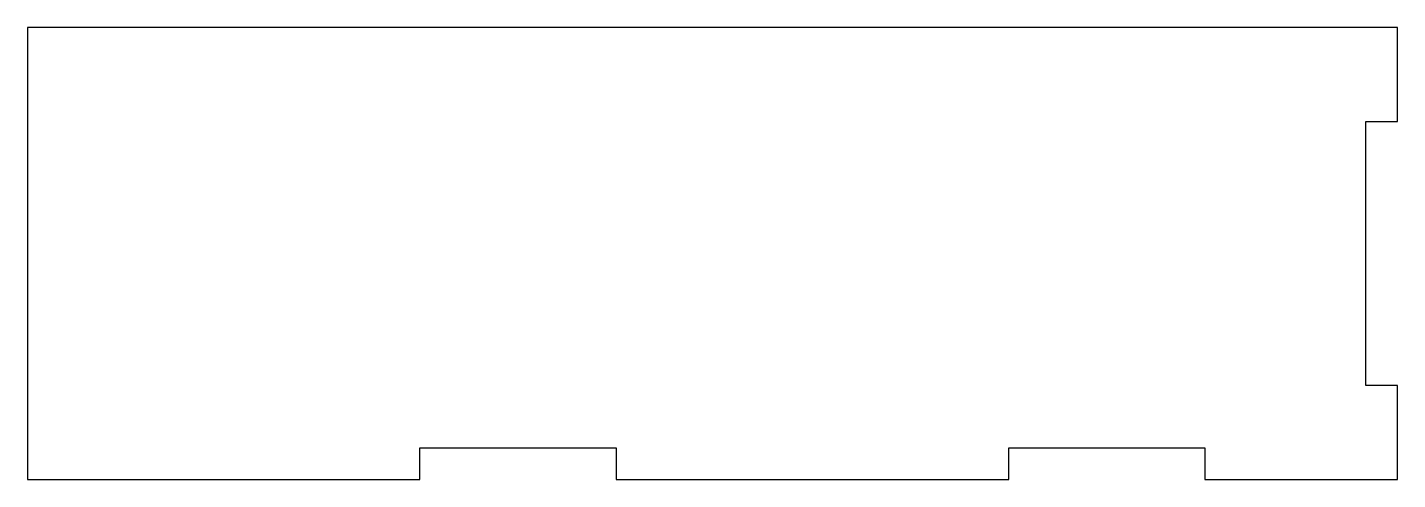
# Model space of a CAD drawing. Header units: millimetres. Extents: x -46 to 105, y 75 to 125.
import ezdxf

# ---------------------------------------------------------------- set-up
doc = ezdxf.new("R2010")
doc.units = ezdxf.units.MM
doc.layers.get('0').update_dxf_attribs({"linetype": 'CONTINUOUS'})

msp = doc.modelspace()

# ---------------------------------------------------------------- linework, layer by layer
for p, q in [((105, 125), (-46.5, 125)), ((-46.5, 125), (-46.5, 75)), ((105, 114.58), (105, 125)), ((101.5, 85.42), (101.5, 114.58)), ((101.5, 114.58), (105, 114.58)), ((105, 85.42), (101.5, 85.42)), ((105, 75), (105, 85.42)), ((-3.1, 75), (-3.1, 78.5)), ((-3.1, 78.5), (18.6, 78.5)), ((18.6, 78.5), (18.6, 75)), ((62, 75), (62, 78.5)), ((62, 78.5), (83.7, 78.5)), ((83.7, 78.5), (83.7, 75)), ((-46.5, 75), (-3.1, 75)), ((18.6, 75), (62, 75)), ((83.7, 75), (105, 75))]:
    msp.add_line(p, q)

doc.saveas('drawing.dxf')
